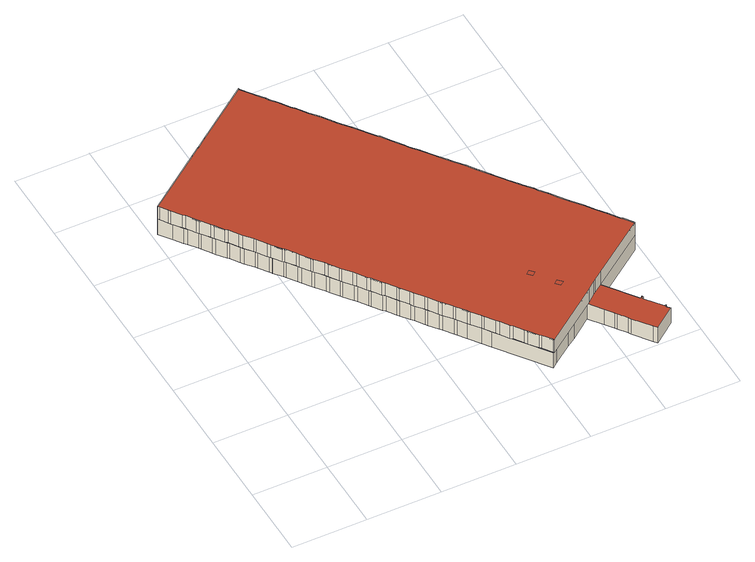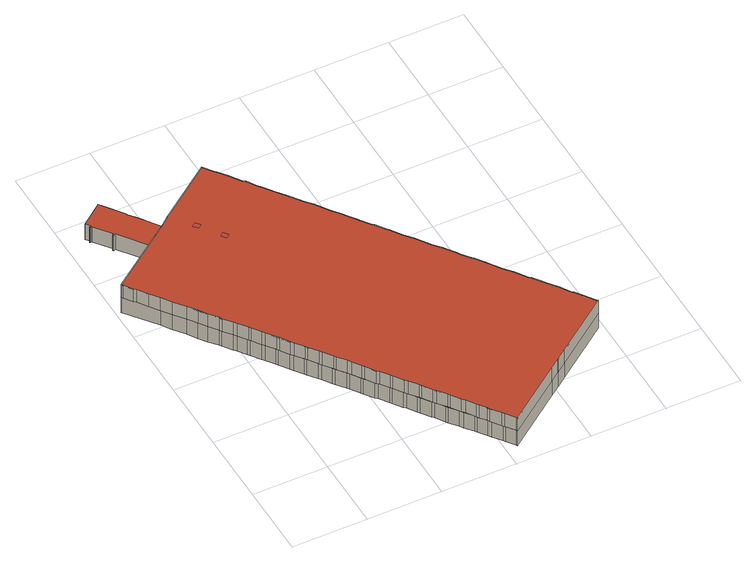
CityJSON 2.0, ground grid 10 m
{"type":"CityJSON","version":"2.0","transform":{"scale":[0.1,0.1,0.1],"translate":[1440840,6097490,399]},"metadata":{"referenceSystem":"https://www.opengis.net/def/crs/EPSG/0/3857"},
"CityObjects":{
"building1":{"type":"Building","attributes":{"gml__name":"BORG_Oberndorf"},"geometry":[{"type":"MultiSurface","lod":"2","boundaries":[[[0,1,2,3]],[[4,5,6,7]],[[8,9,10,11,12,13,14,15,16,17,18,19,20,21,22,23,24,25,26,27,28,29,30,31,32,33,34,35,36,37,38,39,40,41,42,43,44,45,46,47,48,49,50,51,52,53,54,55,56,57,58,59,60,61,62,63,64,65,66,67,68,69,70,71,72,73,74,75,76,77,78,79,80,81,82,83,84,85,86,87,88,89,90,91,92,93,94,95,96,97,98,99,100,101,102,103,104,105,106,107,108,109,110,111,112,113,114,115,116,117,118,119,120,121,122,123,124,125,126,127]],[[128,129,130,131,132,133,134,135,136,137,138,139,140,141,142,143,144,145,146,147]],[[148,149,150,151,152,153,154,155,156,157,158,159,160,161,162,163,164,165,166,167,168,169,170,171,172,173,174,175,176,177,178,179,180,181,182,183,184,185,186,187,188,189,190,191,192,193,194,195,196,197,198,199,200,201,202,203,204,205,206,207,208,209,210,211,212,213,214,215,216,217,218,219,220,221,222,223,224,225,226,227,228,229,230,231,232,233,234,235,236,237,238,239,240,241,242,243,244,245,246,247,248,249,250,251,252,253,254,255,256,257,258,259,260,261,262,263,264,265,266,267,268,269,270,271]],[[272,273,274,275]],[[276,277,273,272]],[[278,279,277,276]],[[280,281,279,278]],[[282,283,281,280]],[[284,285,283,282]],[[286,287,285,284]],[[288,289,287,286]],[[290,291,289,288]],[[292,293,291,290]],[[294,295,293,292]],[[296,297,295,294]],[[298,299,297,296]],[[300,301,299,298]],[[302,303,301,300]],[[304,305,303,302]],[[306,307,305,304]],[[308,309,307,306]],[[310,311,309,308]],[[312,313,311,310]],[[314,315,313,312]],[[316,317,315,314]],[[318,319,317,316]],[[320,321,319,318]],[[322,323,321,320]],[[324,325,323,322]],[[326,327,325,324]],[[328,329,327,326]],[[330,331,329,328]],[[332,333,331,330]],[[334,335,333,332]],[[336,337,335,334]],[[338,339,337,336]],[[340,341,339,338]],[[342,343,341,340]],[[344,345,343,342]],[[346,347,345,344]],[[348,349,347,346]],[[350,351,349,348]],[[352,353,351,350]],[[354,355,353,352]],[[356,357,355,354]],[[358,359,357,356]],[[360,361,359,358]],[[362,363,361,360]],[[364,365,363,362]],[[366,367,365,364]],[[368,369,367,366]],[[370,371,369,368]],[[372,373,371,370]],[[374,375,373,372]],[[376,377,375,374]],[[378,379,377,376]],[[380,381,379,378]],[[382,383,381,380]],[[384,385,383,382]],[[386,387,385,384]],[[388,389,387,386]],[[390,391,389,388]],[[392,393,391,390]],[[147,394,393,392]],[[395,396,394,147]],[[397,398,396,395]],[[399,400,398,397]],[[401,402,400,399]],[[403,404,402,401]],[[405,406,404,403]],[[407,408,406,405]],[[409,410,408,407]],[[411,412,410,409]],[[413,414,412,411]],[[415,416,414,413]],[[417,418,416,415]],[[419,420,418,417]],[[421,422,420,419]],[[423,424,422,421]],[[425,426,424,423]],[[427,428,426,425]],[[429,430,428,427]],[[431,432,430,429]],[[433,434,432,431]],[[435,436,434,433]],[[437,438,436,435]],[[439,440,438,437]],[[441,442,440,439]],[[443,444,442,441]],[[445,446,444,443]],[[447,448,446,445]],[[449,450,448,447]],[[451,452,450,449]],[[453,454,452,451]],[[455,456,454,453]],[[457,458,456,455]],[[459,460,458,457]],[[461,462,460,459]],[[463,464,462,461]],[[465,466,464,463]],[[467,468,466,465]],[[469,470,468,467]],[[471,472,470,469]],[[473,474,472,471]],[[475,476,474,473]],[[477,478,476,475]],[[479,480,478,477]],[[481,482,480,479]],[[483,484,482,481]],[[485,486,484,483]],[[487,488,486,485]],[[489,490,488,487]],[[491,492,490,489]],[[493,494,492,491]],[[495,496,494,493]],[[497,498,496,495]],[[499,500,498,497]],[[501,502,500,499]],[[503,504,502,501]],[[505,506,504,503]],[[507,508,506,505]],[[509,510,508,507]],[[275,274,510,509]],[[264,511,275,265]],[[263,512,511,264]],[[262,513,512,263]],[[261,514,513,262]],[[260,515,514,261]],[[259,516,515,260]],[[258,517,516,259]],[[257,518,517,258]],[[256,519,518,257]],[[255,520,519,256]],[[254,521,520,255]],[[253,522,521,254]],[[252,523,522,253]],[[251,524,523,252]],[[250,525,524,251]],[[249,526,525,250]],[[248,527,526,249]],[[247,528,527,248]],[[246,529,528,247]],[[245,530,529,246]],[[244,531,530,245]],[[243,532,531,244]],[[242,533,532,243]],[[241,534,533,242]],[[240,535,534,241]],[[239,536,535,240]],[[238,537,536,239]],[[237,538,537,238]],[[236,539,538,237]],[[235,540,539,236]],[[234,541,540,235]],[[233,542,541,234]],[[232,543,542,233]],[[231,544,543,232]],[[230,545,544,231]],[[229,546,545,230]],[[228,547,546,229]],[[227,548,547,228]],[[226,549,548,227]],[[225,550,549,226]],[[224,551,550,225]],[[223,552,551,224]],[[222,360,552,223]],[[221,364,360,222]],[[220,553,364,221]],[[219,554,553,220]],[[218,555,554,219]],[[217,556,555,218]],[[216,557,556,217]],[[215,146,557,216]],[[214,145,146,215]],[[213,144,145,214]],[[212,143,144,213]],[[211,142,143,212]],[[210,141,142,211]],[[209,140,141,210]],[[208,139,140,209]],[[207,138,139,208]],[[206,137,138,207]],[[205,136,137,206]],[[204,135,136,205]],[[203,134,135,204]],[[202,133,134,203]],[[201,132,133,202]],[[200,131,132,201]],[[199,130,131,200]],[[198,129,130,199]],[[197,128,129,198]],[[196,147,128,197]],[[195,395,147,196]],[[194,558,395,195]],[[193,407,558,194]],[[192,409,407,193]],[[191,559,409,192]],[[190,413,559,191]],[[189,415,413,190]],[[188,560,415,189]],[[187,419,560,188]],[[186,421,419,187]],[[185,561,421,186]],[[184,562,561,185]],[[183,427,562,184]],[[182,429,427,183]],[[181,563,429,182]],[[180,564,563,181]],[[179,565,564,180]],[[178,566,565,179]],[[177,567,566,178]],[[176,568,567,177]],[[175,569,568,176]],[[174,570,569,175]],[[173,571,570,174]],[[172,572,571,173]],[[171,573,572,172]],[[170,574,573,171]],[[169,575,574,170]],[[168,576,575,169]],[[167,577,576,168]],[[166,578,577,167]],[[165,579,578,166]],[[164,580,579,165]],[[163,581,580,164]],[[162,582,581,163]],[[161,583,582,162]],[[160,584,583,161]],[[159,585,584,160]],[[158,586,585,159]],[[157,587,586,158]],[[156,588,587,157]],[[155,589,588,156]],[[154,590,589,155]],[[153,591,590,154]],[[152,592,591,153]],[[151,593,592,152]],[[150,594,593,151]],[[149,595,594,150]],[[148,596,595,149]],[[271,499,596,148]],[[270,501,499,271]],[[269,597,501,270]],[[268,598,597,269]],[[267,507,598,268]],[[266,599,507,267]],[[265,275,599,266]]],"semantics":{"surfaces":[{"type":"RoofSurface","gml__name":"BORG_Oberndorf"},{"type":"GroundSurface"},{"type":"WallSurface"}],"values":[0,0,0,0,1,2,2,2,2,2,2,2,2,2,2,2,2,2,2,2,2,2,2,2,2,2,2,2,2,2,2,2,2,2,2,2,2,2,2,2,2,2,2,2,2,2,2,2,2,2,2,2,2,2,2,2,2,2,2,2,2,2,2,2,2,2,2,2,2,2,2,2,2,2,2,2,2,2,2,2,2,2,2,2,2,2,2,2,2,2,2,2,2,2,2,2,2,2,2,2,2,2,2,2,2,2,2,2,2,2,2,2,2,2,2,2,2,2,2,2,2,2,2,2,2,2,2,2,2,2,2,2,2,2,2,2,2,2,2,2,2,2,2,2,2,2,2,2,2,2,2,2,2,2,2,2,2,2,2,2,2,2,2,2,2,2,2,2,2,2,2,2,2,2,2,2,2,2,2,2,2,2,2,2,2,2,2,2,2,2,2,2,2,2,2,2,2,2,2,2,2,2,2,2,2,2,2,2,2,2,2,2,2,2,2,2,2,2,2,2,2,2,2,2,2,2,2,2,2,2,2,2,2,2,2,2,2,2,2,2,2,2,2,2,2,2,2,2,2]}}]}
},
"vertices":[
[367,102,50],[362,108,50],[367,112,50],[372,106,50],[345,132,50],[340,138,50],[345,142,50],[350,136,50],[195,559,50],[197,556,50],[206,544,50],[208,540,50],[215,532,50],[217,529,50],[225,517,50],[229,513,50],[237,501,50],[239,498,50],[248,487,50],[251,483,50],[259,471,50],[261,468,50],[270,457,50],[273,453,50],[282,441,50],[284,438,50],[292,427,50],[295,424,50],[304,411,50],[306,408,50],[314,397,50],[317,392,50],[326,381,50],[328,378,50],[337,366,50],[339,363,50],[348,351,50],[350,348,50],[359,337,50],[362,333,50],[370,321,50],[372,318,50],[381,306,50],[384,302,50],[392,291,50],[394,288,50],[403,276,50],[406,272,50],[415,261,50],[417,257,50],[426,246,50],[433,235,50],[442,223,50],[454,208,50],[463,195,50],[472,183,50],[481,170,50],[484,167,50],[492,156,50],[493,154,50],[418,99,50],[406,90,50],[403,88,50],[392,79,50],[316,23,50],[315,25,50],[306,37,50],[304,39,50],[295,51,50],[292,55,50],[284,67,50],[281,69,50],[273,81,50],[270,85,50],[261,97,50],[259,100,50],[250,112,50],[248,115,50],[239,127,50],[237,130,50],[228,141,50],[225,145,50],[217,157,50],[215,160,50],[206,171,50],[203,176,50],[195,187,50],[193,190,50],[184,202,50],[181,205,50],[173,217,50],[170,220,50],[162,232,50],[159,236,50],[150,247,50],[148,250,50],[140,262,50],[137,266,50],[128,277,50],[126,280,50],[117,292,50],[115,296,50],[106,308,50],[104,310,50],[95,322,50],[92,326,50],[84,338,50],[82,341,50],[73,352,50],[70,356,50],[62,368,50],[59,371,50],[51,382,50],[48,386,50],[39,398,50],[37,401,50],[29,413,50],[26,416,50],[17,428,50],[15,431,50],[9,440,50],[7,442,50],[83,498,50],[95,507,50],[97,508,50],[110,518,50],[185,573,50],[186,571,50],[449,57,30],[452,59,30],[453,57,30],[451,56,30],[452,54,30],[468,33,30],[469,32,30],[470,33,30],[471,32,30],[469,30,30],[473,25,30],[444,3,30],[440,8,30],[423,31,30],[421,35,30],[412,46,30],[410,49,30],[402,60,30],[389,78,30],[418,99,30],[194,560,5],[196,557,5],[205,545,5],[208,541,5],[216,530,5],[218,527,5],[227,516,5],[230,511,5],[239,500,5],[241,497,5],[249,485,5],[252,482,5],[261,470,5],[263,467,5],[271,455,5],[274,452,5],[282,440,5],[284,437,5],[293,425,5],[296,422,5],[305,410,5],[307,407,5],[315,395,5],[318,392,5],[327,380,5],[329,377,5],[337,365,5],[340,362,5],[349,350,5],[351,347,5],[359,336,5],[362,332,5],[371,320,5],[373,317,5],[381,306,5],[384,302,5],[393,290,5],[395,287,5],[403,276,5],[406,272,5],[415,260,5],[417,257,5],[426,246,5],[434,235,5],[442,223,5],[454,208,5],[462,195,5],[493,154,5],[418,99,5],[449,57,5],[452,59,5],[453,57,5],[451,56,5],[452,54,5],[468,33,5],[469,32,5],[470,33,5],[471,32,5],[469,30,5],[473,25,5],[444,3,5],[440,8,5],[423,31,5],[421,35,5],[412,46,5],[410,49,5],[402,60,5],[389,78,5],[359,55,5],[347,47,5],[322,29,5],[315,23,5],[267,89,5],[259,100,5],[248,115,5],[240,126,5],[238,129,5],[229,141,5],[226,145,5],[217,156,5],[215,159,5],[207,171,5],[204,175,5],[195,186,5],[193,189,5],[185,201,5],[182,204,5],[173,216,5],[171,219,5],[163,231,5],[160,234,5],[151,246,5],[149,249,5],[141,260,5],[138,264,5],[129,276,5],[127,279,5],[119,290,5],[116,294,5],[107,306,5],[105,309,5],[96,320,5],[96,321,5],[94,324,5],[85,336,5],[83,339,5],[74,350,5],[71,354,5],[63,366,5],[61,368,5],[52,380,5],[49,384,5],[41,396,5],[39,399,5],[30,410,5],[27,414,5],[19,426,5],[7,442,5],[82,497,5],[95,507,5],[96,507,5],[109,517,5],[185,573,5],[186,571,5],[9,440,30],[9,440,51],[7,442,51],[7,442,30],[15,431,30],[15,431,51],[17,428,30],[17,428,51],[26,416,30],[26,416,51],[29,413,30],[29,413,51],[37,401,30],[37,401,51],[39,398,30],[39,398,51],[48,386,30],[48,386,51],[51,382,30],[51,382,51],[59,371,30],[59,371,51],[62,368,30],[62,368,51],[70,356,30],[70,356,51],[73,352,30],[73,352,51],[82,341,30],[82,341,51],[84,338,30],[84,338,51],[92,326,30],[92,326,51],[95,322,30],[95,322,51],[104,310,30],[104,310,51],[106,308,30],[106,308,51],[115,296,30],[115,296,51],[117,292,30],[117,292,51],[126,280,30],[126,280,51],[128,277,30],[128,277,51],[137,266,30],[137,266,51],[140,262,30],[140,262,51],[148,250,30],[148,250,51],[150,247,30],[150,247,51],[159,236,30],[159,236,51],[162,232,30],[162,232,51],[170,220,30],[170,220,51],[173,217,30],[173,217,51],[181,205,30],[181,205,51],[184,202,30],[184,202,51],[193,190,30],[193,190,51],[195,187,30],[195,187,51],[203,176,30],[203,176,51],[206,171,30],[206,171,51],[215,160,30],[215,160,51],[217,157,30],[217,157,51],[225,145,30],[225,145,51],[228,141,30],[228,141,51],[237,130,30],[237,130,51],[239,127,30],[239,127,51],[248,115,30],[248,115,51],[250,112,30],[250,112,51],[259,100,30],[259,100,51],[261,97,30],[261,97,51],[270,85,30],[270,85,51],[273,81,30],[273,81,51],[281,69,30],[281,69,51],[284,67,30],[284,67,51],[292,55,30],[292,55,51],[295,51,30],[295,51,51],[304,39,30],[304,39,51],[306,37,30],[306,37,51],[315,25,30],[315,25,51],[316,23,30],[316,23,51],[392,79,30],[392,79,51],[403,88,30],[403,88,51],[406,90,30],[406,90,51],[418,99,51],[493,154,30],[493,154,51],[492,156,30],[492,156,51],[484,167,30],[484,167,51],[481,170,30],[481,170,51],[472,183,30],[472,183,51],[463,195,30],[463,195,51],[454,208,30],[454,208,51],[442,223,30],[442,223,51],[433,235,30],[433,235,51],[426,246,30],[426,246,51],[417,257,30],[417,257,51],[415,261,30],[415,261,51],[406,272,30],[406,272,51],[403,276,30],[403,276,51],[394,288,30],[394,288,51],[392,291,30],[392,291,51],[384,302,30],[384,302,51],[381,306,30],[381,306,51],[372,318,30],[372,318,51],[370,321,30],[370,321,51],[362,333,30],[362,333,51],[359,337,30],[359,337,51],[350,348,30],[350,348,51],[348,351,30],[348,351,51],[339,363,30],[339,363,51],[337,366,30],[337,366,51],[328,378,30],[328,378,51],[326,381,30],[326,381,51],[317,392,30],[317,392,51],[314,397,30],[314,397,51],[306,408,30],[306,408,51],[304,411,30],[304,411,51],[295,424,30],[295,424,51],[292,427,30],[292,427,51],[284,438,30],[284,438,51],[282,441,30],[282,441,51],[273,453,30],[273,453,51],[270,457,30],[270,457,51],[261,468,30],[261,468,51],[259,471,30],[259,471,51],[251,483,30],[251,483,51],[248,487,30],[248,487,51],[239,498,30],[239,498,51],[237,501,30],[237,501,51],[229,513,30],[229,513,51],[225,517,30],[225,517,51],[217,529,30],[217,529,51],[215,532,30],[215,532,51],[208,540,30],[208,540,51],[206,544,30],[206,544,51],[197,556,30],[197,556,51],[195,559,30],[195,559,51],[186,571,30],[186,571,51],[185,573,30],[185,573,51],[110,518,30],[110,518,51],[97,508,30],[97,508,51],[95,507,30],[95,507,51],[83,498,30],[83,498,51],[19,426,30],[27,414,30],[30,410,30],[39,399,30],[41,396,30],[49,384,30],[52,380,30],[61,368,30],[63,366,30],[71,354,30],[74,350,30],[83,339,30],[85,336,30],[94,324,30],[96,321,30],[96,320,30],[105,309,30],[107,306,30],[116,294,30],[119,290,30],[127,279,30],[129,276,30],[138,264,30],[141,260,30],[149,249,30],[151,246,30],[160,234,30],[163,231,30],[171,219,30],[173,216,30],[182,204,30],[185,201,30],[193,189,30],[195,186,30],[204,175,30],[207,171,30],[215,159,30],[217,156,30],[226,145,30],[229,141,30],[238,129,30],[240,126,30],[267,89,30],[315,23,30],[322,29,30],[347,47,30],[359,55,30],[462,195,30],[434,235,30],[415,260,30],[395,287,30],[393,290,30],[373,317,30],[371,320,30],[362,332,30],[359,336,30],[351,347,30],[349,350,30],[340,362,30],[337,365,30],[329,377,30],[327,380,30],[318,392,30],[315,395,30],[307,407,30],[305,410,30],[296,422,30],[293,425,30],[284,437,30],[282,440,30],[274,452,30],[271,455,30],[263,467,30],[261,470,30],[252,482,30],[249,485,30],[241,497,30],[239,500,30],[230,511,30],[227,516,30],[218,527,30],[216,530,30],[208,541,30],[205,545,30],[196,557,30],[194,560,30],[109,517,30],[96,507,30],[82,497,30]
]}
